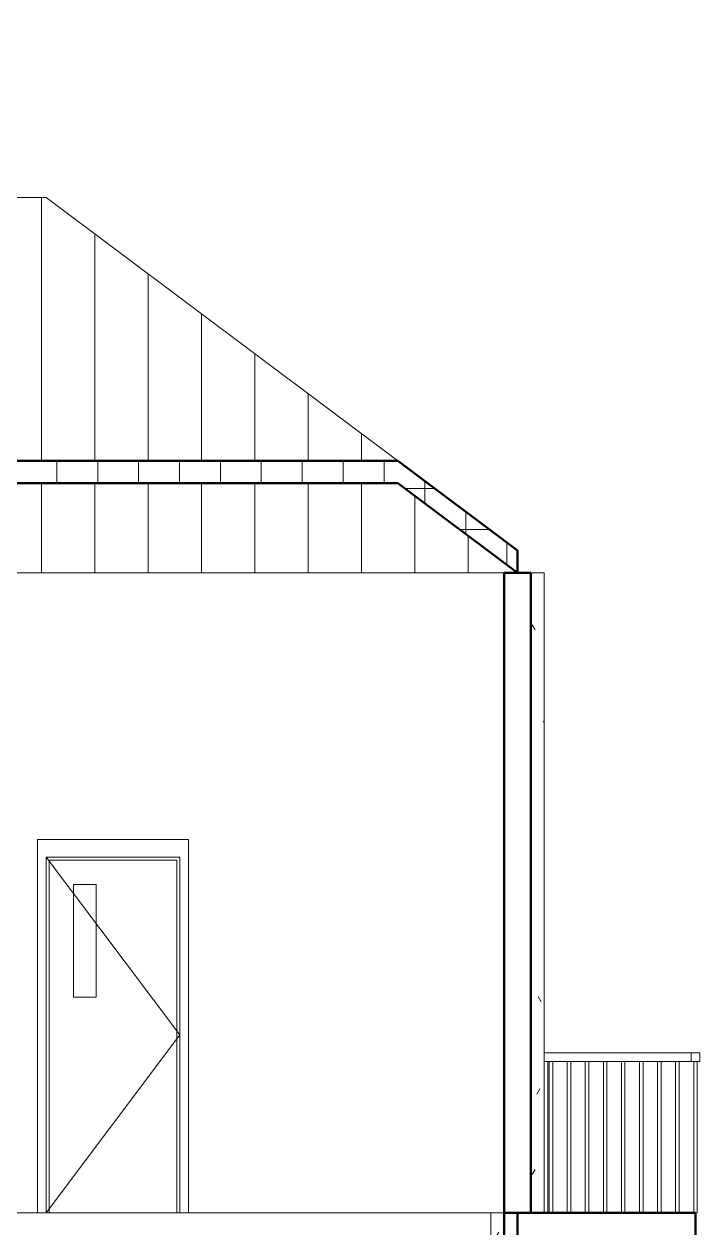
# Model space of a CAD drawing. Header units: millimetres. Extents: x 5566 to 76250, y 4768 to 55588.
# Drawn here: x 72450 to 76250, y 44907 to 51680 of the extents above; entities that cross this region are included whole.
import ezdxf

# ---------------------------------------------------------------- set-up
doc = ezdxf.new("R2010")
doc.units = ezdxf.units.MM
doc.linetypes.add('Dash 1_5mm', pattern=[3, 1.5, -1.5])
doc.layers.get('0').update_dxf_attribs({"color": 250})
for name, color, linetype, lineweight in [('A-COLS-____-OTLN', 7, 'Continuous', 9), ('A-DOOR', 255, 'Continuous', 15), ('A-DOOR-____-OTLN-1', 31, 'Dash 1_5mm', 9), ('A-DOOR-FRAM', 255, 'Continuous', 18), ('A-FLOR-____-MCUT', 7, 'Continuous', 50), ('A-FLOR-HRAL', 255, 'Continuous', 9), ('A-FLOR-HRAL-OTLN', 11, 'Continuous', 9), ('A-GLAZ-____-MCUT', 7, 'Continuous', 18), ('A-GLAZ-____-OTLN', 7, 'Continuous', 15), ('A-GLAZ-____-OTLN-1', 151, 'Continuous', 9), ('A-ROOF-____-MCUT', 7, 'Continuous', 50), ('A-ROOF-____-OTLN', 7, 'Continuous', 15), ('A-WALL-____-MCUT', 7, 'Continuous', 50), ('A-WALL-____-OTLN', 7, 'Continuous', 15), ('P-SANR-FIXT-OTLN', 7, 'Continuous', 9)]:
    doc.layers.add(name, color=color, linetype=linetype, lineweight=lineweight)
doc.layers.add('A-ROOF-____-PATT-1', color=7, linetype='Continuous', lineweight=9, true_color=0xc0c0c0)
pattern_1 = [(0, (70563.75, 46535.98), (812.8, 203.2), [33.528, -576.072, 33.528, -576.072, -3251.2]), (0, (70563.75, 46535.98), (812.8, 203.2), [-1219.2, 33.528, -1185.672, 33.528, -576.072, -1422.4]), (0, (70563.75, 46535.98), (812.8, 203.2), [-3048, 33.528, -372.872, 33.528, -982.472]), (120, (70868.55, 46637.58), (-582.3764, 602.3054), [33.528, -576.072, 33.528, -3827.272]), (120, (70868.55, 46637.58), (-582.3764, 602.3054), [-643.128, -576.072, 33.528, -1185.672, -2032]), (120, (70868.55, 46637.58), (-582.3764, 602.3054), [-2438.4, 33.528, -576.072, 33.528, -1388.872]), (120, (70868.55, 46637.58), (-582.3764, 602.3054), [-3081.528, -372.872, 33.528, -982.472]), (240, (70970.15, 47043.98), (-230.4236, -805.5054), [33.528, -576.072, 33.528, -3827.272]), (240, (70970.15, 47043.98), (-230.4236, -805.5054), [-643.128, -576.072, 33.528, -1185.672, -2032]), (240, (70970.15, 47043.98), (-230.4236, -805.5054), [-2438.4, 33.528, -576.072, 33.528, -1388.872]), (240, (70970.15, 47043.98), (-230.4236, -805.5054), [-3081.528, -372.872, 33.528, -982.472])]

# ---------------------------------------------------------------- blocks, each defined once
blk = doc.blocks.new('M_Door-Passage-Single-Vision_Lite - 750 x 2000mm-V1-Section 3')
at = {"layer": 'A-DOOR'}
for p, q in [((-5447.4, 2000), (-4697.4, 1000)), ((-5295, 1847.6), (-5168, 1847.6)), ((-5295, 1212.6), (-5295, 1847.6)), ((-5168, 1847.6), (-5168, 1212.6)), ((-5168, 1212.6), (-5295, 1212.6)), ((-4697.4, 1000), (-5447.4, 0)), ((-5431.6, 0), (-4713.3, 0))]:
    blk.add_line(p, q, dxfattribs=at)
at = {"layer": 'A-DOOR-FRAM'}
for p, q in [((-4647.4, 2100), (-5497.4, 2100)), ((-5497.4, 2100), (-5497.4, 0)), ((-4647.4, 2100), (-4647.4, 0)), ((-5447.4, 2000), (-4697.4, 2000)), ((-5447.4, 0), (-5447.4, 2000)), ((-5431.6, 1984.1), (-4713.3, 1984.1)), ((-5431.6, 0), (-5431.6, 1984.1)), ((-4713.3, 1984.1), (-4713.3, 0)), ((-4697.4, 2000), (-4697.4, 0)), ((-5497.4, 0), (-5447.4, 0)), ((-5447.4, 0), (-5431.6, 0)), ((-4697.4, 0), (-4713.3, 0)), ((-4647.4, 0), (-4697.4, 0))]:
    blk.add_line(p, q, dxfattribs=at)
blk = doc.blocks.new('M_Window-Fixed - 600 x 900mm-V10-Section 3')
at = {"layer": 'A-GLAZ-____-MCUT'}
for p, q in [((2452.6, 5400), (2452.6, 5361.9)), ((2452.6, 4538.1), (2452.6, 4500))]:
    blk.add_line(p, q, dxfattribs=at)
at = {"layer": 'A-GLAZ-____-OTLN'}
for p, q in [((2302.6, 5400), (2302.6, 4500)), ((2452.6, 4500), (2452.6, 5400))]:
    blk.add_line(p, q, dxfattribs=at)
at = {"layer": 'A-GLAZ-____-OTLN-1'}
blk.add_line((2452.6, 5361.9), (2452.6, 4538.1), dxfattribs=at)
blk = doc.blocks.new('Railing - 20mm-1708141-Section 3')
at = {"layer": 'A-FLOR-HRAL'}
blk.add_line((2547.1, 4450), (2547.1, 3600), dxfattribs=at)
blk = doc.blocks.new('Railing - 20mm-V6-Section 3')
at = {"layer": 'A-FLOR-HRAL'}
for p, q in [((3367.6, 4450), (3367.6, 3600)), ((3387.6, 3600), (3387.6, 4450)), ((3377.6, 3600), (3387.6, 3600))]:
    blk.add_line(p, q, dxfattribs=at)
blk = doc.blocks.new('Railing - 20mm-V7-Section 3')
at = {"layer": 'A-FLOR-HRAL'}
for p, q in [((3266, 3600), (3266, 4450)), ((3286, 4450), (3286, 3600))]:
    blk.add_line(p, q, dxfattribs=at)
blk = doc.blocks.new('Railing - Railing-1708273-Section 3')
at = {"layer": 'A-FLOR-HRAL'}
for p, q in [((3352.6, 4500), (2527.6, 4500)), ((3352.6, 4500), (3352.6, 4450)), ((3402.6, 4500), (3352.6, 4500)), ((3402.6, 4450), (3402.6, 4500)), ((2527.6, 4450), (3352.6, 4450)), ((3352.6, 4450), (3402.6, 4450))]:
    blk.add_line(p, q, dxfattribs=at)
for name, p in [('Railing - 20mm-1708141-Section 3', (0, 0)), ('Railing - 20mm-V7-Section 3', (-711.2, 0)), ('Railing - 20mm-V7-Section 3', (-609.6, 0)), ('Railing - 20mm-V7-Section 3', (-508, 0)), ('Railing - 20mm-V7-Section 3', (-406.4, 0)), ('Railing - 20mm-V7-Section 3', (-304.8, 0)), ('Railing - 20mm-V7-Section 3', (-203.2, 0)), ('Railing - 20mm-V7-Section 3', (-101.6, 0)), ('Railing - 20mm-V7-Section 3', (0, 0)), ('Railing - 20mm-V6-Section 3', (0, 0))]:
    blk.add_blockref(name, p)
blk = doc.blocks.new('Top Rail Type - Top Rail_Internal_-1708427-Section 3')
at = {"layer": 'A-FLOR-HRAL'}
for p, q in [((3352.6, 4500), (2527.6, 4500)), ((3352.6, 4500), (3352.6, 4450)), ((3402.6, 4500), (3352.6, 4500)), ((3402.6, 4450), (3402.6, 4500)), ((2527.6, 4450), (3352.6, 4450)), ((3352.6, 4450), (3402.6, 4450))]:
    blk.add_line(p, q, dxfattribs=at)
blk = doc.blocks.new('M_Water Closet - Flush Tank - Private - 6_1 Lpf-V17-Section 3')
at = {"layer": 'P-SANR-FIXT-OTLN'}
for p, q in [((-9747.4, 4368.3), (-9747.4, 4307.2)), ((-9747.4, 4368.3), (-9747.4, 4307.2)), ((-9173.6, 3600), (-9544.2, 3600)), ((-9544.2, 3600), (-9173.6, 3600))]:
    blk.add_line(p, q, dxfattribs=at)

msp = doc.modelspace()

# ---------------------------------------------------------------- hatches: boundary and pattern name
at = {"layer": 'A-COLS-____-OTLN'}
h = msp.add_hatch(dxfattribs=at)
h.set_pattern_fill('FP_1', color=256, style=0, pattern_type=2)
h.set_pattern_definition(pattern_1)
h.paths.add_polyline_path([(75375, 41392.22561), (75375, 44692.22561), (75300, 44692.22561), (75300, 43492.22561), (75325, 43492.22561), (75325, 41392.22561)])
h.paths.add_polyline_path([(75375, 44992.22561), (75375, 48592.22561), (75300, 48592.22561), (75300, 44992.22561)])
h = msp.add_hatch(dxfattribs=at)
h.set_pattern_fill('FP_1', color=256, style=0, pattern_type=2)
h.set_pattern_definition(pattern_1)
h.paths.add_polyline_path([(75150, 41392.22561), (75150, 44992.22561), (75075, 44992.22561), (75075, 41392.22561)])
at = {"layer": 'A-ROOF-____-PATT-1'}
h = msp.add_hatch(dxfattribs=at)
h.set_pattern_fill('FP_4', color=256, style=0, pattern_type=2)
h.set_pattern_definition([(90, (72847.44, 47841.58), (-300, 2e-14), [])])
h.paths.add_polyline_path([(70564.40251, 49221.68417), (74552.38859, 49221.68417), (72575, 50704.72561), (69575, 50704.72561), (68275, 51679.72561), (66975, 51679.72561), (65312.5, 50432.85061), (66927.38859, 49221.68417), (68887.85978, 49221.68417)])
h = msp.add_hatch(dxfattribs=at)
h.set_pattern_fill('FP_2', color=256, style=0, pattern_type=2)
h.set_pattern_definition([(0, (70563.75, 46535.98), (0, 230), []), (90, (70563.75, 46535.98), (-230, 1e-14), [])])
h.paths.add_polyline_path([(75225, 48592.22561), (75225, 48717.22561), (74552.38859, 49221.68417), (66927.38859, 49221.68417), (65312.5, 50432.85061), (63025, 48717.22561), (63025, 48592.22561), (65312.5, 50307.85061), (66927.38859, 49096.68417), (74552.38859, 49096.68417)])
h = msp.add_hatch(dxfattribs=at)
h.set_pattern_fill('FP_5', color=256, style=0, pattern_type=2)
h.set_pattern_definition([(90, (72847.44, 51966.87), (-300, 2e-14), [])])
h.paths.add_polyline_path([(72240.94523, 48592.22561), (75225, 48592.22561), (74552.38859, 49096.68417), (71552.38859, 49096.68417), (72225, 48592.22561)])

# ---------------------------------------------------------------- linework, layer by layer
at = {"layer": 'A-COLS-____-OTLN'}
for p, q in [((75075, 48592.22561), (75150, 48592.22561)), ((75150, 48592.22561), (75075, 48592.22561)), ((75375, 48592.22561), (75075, 48592.22561)), ((75300, 48592.22561), (75075, 48592.22561)), ((75150, 44992.22561), (75150, 48592.22561)), ((75150, 48592.22561), (75150, 44992.22561)), ((75300, 44992.22561), (75300, 48592.22561)), ((75300, 44992.22561), (75300, 48592.22561)), ((75300, 48592.22561), (75375, 48592.22561)), ((75300, 44992.22561), (75300, 48592.22561)), ((75375, 44992.22561), (75375, 48592.22561)), ((75375, 45842.22561), (75375, 48592.22561)), ((75075, 41392.22561), (75075, 44992.22561)), ((75075, 44992.22561), (75075, 41392.22561)), ((75150, 41392.22561), (75150, 44992.22561)), ((75150, 41392.22561), (75150, 44992.22561)), ((75225, 44992.22561), (75150, 44992.22561)), ((75150, 44992.22561), (75150, 41392.22561)), ((75300, 44992.22561), (75225, 44992.22561)), ((75225, 44992.22561), (75300, 44992.22561)), ((75225, 44992.22561), (75300, 44992.22561)), ((75225, 44992.22561), (75225, 44692.22561)), ((75225, 44992.22561), (75225, 44692.22561)), ((75300, 44992.22561), (75225, 44992.22561))]:
    msp.add_line(p, q, dxfattribs=at)
at = {"layer": 'A-FLOR-____-MCUT'}
for p, q in [((76225, 44992.22561), (75225, 44992.22561)), ((75225, 44992.22561), (75225, 44692.22561)), ((76225, 44692.22561), (76225, 44992.22561))]:
    msp.add_line(p, q, dxfattribs=at)
at = {"layer": 'A-ROOF-____-MCUT'}
for p, q in [((74552.38859, 49221.68417), (66927.38859, 49221.68417)), ((75225, 48717.22561), (74552.38859, 49221.68417)), ((66927.38859, 49096.68417), (74552.38859, 49096.68417)), ((74552.38859, 49096.68417), (75225, 48592.22561)), ((75225, 48592.22561), (75225, 48717.22561))]:
    msp.add_line(p, q, dxfattribs=at)
at = {"layer": 'A-ROOF-____-OTLN'}
for p, q in [((69575, 50704.72561), (72575, 50704.72561)), ((72575, 50704.72561), (74552.38859, 49221.68417)), ((74552.38859, 49096.68417), (75225, 48592.22561)), ((72225, 48592.22561), (75225, 48592.22561))]:
    msp.add_line(p, q, dxfattribs=at)
at = {"layer": 'A-WALL-____-MCUT'}
for p, q in [((75150, 48592.22561), (75150, 44992.22561)), ((75300, 48592.22561), (75150, 48592.22561)), ((75300, 44992.22561), (75300, 48592.22561)), ((75225, 44992.22561), (75150, 44992.22561)), ((75150, 44992.22561), (75150, 41392.22561)), ((75150, 44992.22561), (75300, 44992.22561)), ((75225, 44692.22561), (75225, 44992.22561))]:
    msp.add_line(p, q, dxfattribs=at)
at = {"layer": 'A-WALL-____-OTLN'}
for p, q in [((72300, 48592.22561), (75150, 48592.22561)), ((75150, 48592.22561), (72300, 48592.22561)), ((75075, 48592.22561), (72375, 48592.22561)), ((72375, 48592.22561), (75075, 48592.22561)), ((75150, 48592.22561), (75075, 48592.22561)), ((75075, 48592.22561), (75300, 48592.22561)), ((75150, 48592.22561), (75150, 44992.22561)), ((75150, 44992.22561), (75150, 48592.22561)), ((75300, 48592.22561), (75300, 44992.22561)), ((73375, 47092.22561), (72525, 47092.22561)), ((72525, 47092.22561), (72525, 44992.22561)), ((72525, 44992.22561), (72525, 47092.22561)), ((72525, 47092.22561), (73375, 47092.22561)), ((73375, 44992.22561), (73375, 47092.22561)), ((73375, 47092.22561), (73375, 44992.22561)), ((75150, 45892.22561), (75150, 46792.22561)), ((75300, 46792.22561), (75300, 45892.22561)), ((72525, 44992.22561), (72300, 44992.22561)), ((72300, 44992.22561), (72525, 44992.22561)), ((72375, 44992.22561), (75075, 44992.22561)), ((75075, 44992.22561), (72375, 44992.22561)), ((72375, 44992.22561), (75075, 44992.22561)), ((75075, 44992.22561), (72375, 44992.22561)), ((75150, 44992.22561), (73375, 44992.22561)), ((73375, 44992.22561), (75150, 44992.22561)), ((75150, 44992.22561), (75225, 44992.22561)), ((75150, 41392.22561), (75150, 44992.22561)), ((75300, 44992.22561), (75150, 44992.22561)), ((75225, 44992.22561), (75300, 44992.22561)), ((75225, 44692.22561), (75225, 44992.22561))]:
    msp.add_line(p, q, dxfattribs=at)

# ---------------------------------------------------------------- block references
at = {"layer": 'A-DOOR-____-OTLN-1'}
msp.add_blockref('M_Door-Passage-Single-Vision_Lite - 750 x 2000mm-V1-Section 3', (78022.43662, 44992.22561), dxfattribs=at)
at = {"layer": 'A-FLOR-HRAL-OTLN'}
for name in ['Railing - Railing-1708273-Section 3', 'Top Rail Type - Top Rail_Internal_-1708427-Section 3']:
    msp.add_blockref(name, (72847.43662, 41392.22561), dxfattribs=at)
at = {"layer": 'A-GLAZ-____-OTLN'}
msp.add_blockref('M_Window-Fixed - 600 x 900mm-V10-Section 3', (72847.43662, 41392.22561), dxfattribs=at)
at = {"layer": 'P-SANR-FIXT-OTLN', "extrusion": (0, 0, -1)}
msp.add_blockref('M_Water Closet - Flush Tank - Private - 6_1 Lpf-V17-Section 3', (-65402.56338, 41392.22561), dxfattribs=at)

doc.saveas('drawing.dxf')
